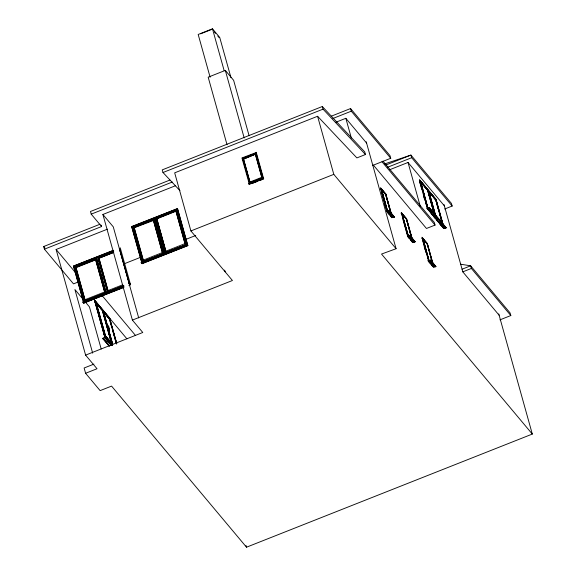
<?xml version="1.0" encoding="UTF-8"?>
<svg xmlns="http://www.w3.org/2000/svg" width="576" height="576" viewBox="0 0 576 576"><rect width="100%" height="100%" fill="white"/><g stroke="black" fill="none" stroke-linecap="round" stroke-linejoin="round"><path stroke-width="0.86" d="M141.559 263.254L187.286 245.153L141.35 263.002L141.235 262.454L186.962 244.354L187.711 245.059M187.286 245.153L186.962 244.354M426.967 208.303L429.307 207.626L446.206 227.88L445.63 228.103L429.026 208.022L427.414 208.339M445.63 228.103L429.026 208.022M123.314 286.963L83.124 302.537L83.009 301.99L123.818 285.833M108.497 329.054A1.051 0.893 -44.5 0 0 108.302 328.457L108.245 328.298A1.051 0.893 -44.5 0 0 108.05 327.708L107.986 327.521A1.051 0.893 -44.5 0 0 107.791 326.93C107.539 326.405 105.444 324.36 107.107 325.282M107.618 325.303L108.634 329.256A1.051 0.893 -44.5 0 0 108.482 328.637L108.425 328.478A1.051 0.893 -44.5 0 0 108.23 327.888L108.166 327.701A1.051 0.893 -44.5 0 0 107.971 327.11L107.093 326.534M386.604 211.234L389.124 210.571L394.387 217.044L393.818 217.267L388.649 210.859L387.05 211.226L392.292 217.613L391.817 215.914M393.818 217.267L388.649 210.859M407.369 236.016L409.882 235.354L415.152 241.826L414.576 242.057L409.406 235.649L407.808 236.016L413.05 242.395L412.574 240.696M414.576 242.057L409.406 235.649M435.341 266.839L430.164 260.431L428.573 260.798L433.814 267.178L435.91 266.609L430.646 260.143L428.126 260.798M186.667 244.555L164.974 252.77L155.29 218.095L165.334 252.936M96.624 258.192L74.498 266.573L84.557 301.435M261.792 177.343L255.326 154.008L243.425 158.724L249.934 182.023L261.828 177.307L255.326 154.008M104.832 334.073L105.307 335.772L111.658 343.08L102.557 310.493L96.43 303.178L95.551 303.523M116.683 343.937L109.742 319.061L103.608 311.746L107.582 326.462M434.426 214.034L427.745 190.116L420.595 182.023M442.872 224.683L435.953 199.908L428.803 191.822M119.628 249.286L119.326 248.839M108.482 327.578L108.763 328.09A1.051 0.907 -35.2 0 1 108.965 328.63M108.468 327.442L108.763 328.09L107.734 327.298M112.219 344.362L105.48 336.312L95.674 301.781L105.35 336.427L112.169 344.57L102.614 309.946L95.674 301.781L94.968 302.191M248.645 183.737L263.138 178.322L248.645 183.737L248.573 183.362L262.865 177.703L263.635 178.488M262.937 178.078L262.865 177.703M153.31 219.946L162.418 252.569L143.136 260.201L134.028 227.585L153.31 219.946L162.31 252.583M185.083 243.857L175.903 211.003L156.622 218.635L165.73 251.258L185.011 243.626L175.903 211.003M107.64 326.628L107.82 326.808M95.522 259.322L104.63 291.953L95.522 259.322L75.852 267.113L84.96 299.736L104.63 291.953M108.605 327.802L108.598 327.845A1.051 0.907 -35.2 0 1 108.828 328.486L108.893 328.673A1.051 0.907 -35.2 0 1 109.087 329.27L109.138 329.429A1.051 0.907 -35.2 0 1 109.332 330.019L109.706 330.12L108.302 326.117M428.76 259.826L423.022 238.867L428.875 259.834L428.155 260.071M108.677 329.234L107.474 325.094M109.195 346.234L103.046 338.897L103.025 338.22L105.221 337.039L111.931 345.046M108.166 327.701L107.863 327.492M100.67 308.707L102.557 310.493M109.742 319.061L106.754 315.972M143.136 260.201L143.51 260.309M165.73 251.258L156.622 218.635M84.96 299.736L75.852 267.113M98.899 257.99L108.007 290.614L98.899 257.99L113.652 252.151M105.48 336.312L104.594 336.686M249.934 182.023L243.425 158.724M432.418 263.218L427.342 244.022L422.453 238.205L422.057 238.356M242.82 158.58L242.59 158.306L249.739 183.355M103.046 338.897L104.897 337.435M427.745 190.116L424.62 186.826M435.953 199.908L436.169 201.744M142.61 261.994L132.696 227.038L154.39 218.815M155.347 218.088L176.983 209.873M426.967 208.015L427.745 207.691L420.17 180.569L419.364 180.77M108.396 326.239L108.871 327.125M108.605 327.643L108.05 327.708M109.57 329.926L109.476 330.221A1.051 0.907 -35.2 0 0 109.274 329.623L109.224 329.465A1.051 0.907 -35.2 0 0 109.138 329.047M230.969 77.688L219.737 37.476L212.472 28.8L198.18 34.459L210.125 77.234M200.606 33.826L212.105 29.275M249.098 135.72L233.633 80.309L225.324 70.394L208.181 77.184L227.03 144.713M175.421 185.76L102.895 214.466L132.394 320.098L232.423 280.505L190.901 230.933L174.679 172.836L317.585 116.266L356.89 157.91L365.465 154.519L364.73 151.877L322.308 106.517L162.252 169.87L162.994 172.512L179.964 190.656M162.994 172.512L323.042 109.152L365.465 154.519M169.92 180.058L90.475 211.5L91.21 214.142L101.592 226.534L44.431 249.163L43.69 246.521L100.022 224.222M331.322 116.165L350.554 108.547L390.002 155.642L390.737 158.278L372.773 165.391M91.21 214.142L172.325 182.03M332.892 118.476L351.288 111.19L390.737 158.278M249.451 184.522L241.934 157.946L256.37 152.46M242.59 158.306L256.068 153.338M249.948 183.118L242.928 158.342L255.83 153.23M243.814 159.106L255.305 154.202M335.801 122.27L345.83 118.303L366.595 143.086M243.634 158.89L255.348 154.253M93.924 364.118L84.125 367.992L85.594 373.277L97.027 368.748L85.608 355.118L56.117 249.487L107.482 229.154M131.659 226.541L177.53 208.613L187.855 245.585L142.128 263.686L131.659 226.541L142.128 263.686M131.803 226.714L177.53 208.613M142.661 261.785L132.898 227.16L153.95 219.06M165.888 251.107L156.902 218.822L175.838 211.262M248.558 183.427L262.85 177.768M248.573 183.362L249.206 183.974L263.491 178.315M249.307 184.349L263.743 178.862M251.834 183.578L257.393 181.375M260.568 180.122L262.951 179.179M123.898 287.417L83.772 303.062L73.447 266.09L113.429 250.265M73.447 266.09L113.573 250.438M113.76 251.028L97.546 257.45L107.46 292.421M107.834 292.082L98.064 257.45L113.652 251.28M99.18 258.17L113.659 252.382M76.104 267.264L95.494 259.632M99.151 258.142L113.695 252.425M190.901 230.933L333.806 174.362L396.086 248.717L381.528 254.059L532.31 434.066L246.506 547.2L111.564 386.1L100.13 390.629L85.594 373.277M78.17 282.01L73.49 283.86L44.431 249.163M123.854 263.93L140.566 257.314M185.695 239.45L195.718 235.476M386.021 164.945L410.933 155.081L451.418 203.407L452.16 206.05L444.679 209.009M132.926 227.311L132.696 227.038L154.159 218.542L163.843 253.217L142.373 261.713L164.074 253.498M164.988 252.612L186.473 244.44M148.514 259.466L150.185 258.804M161.892 254.167L163.57 253.505L153.806 218.887M170.582 250.733L172.253 250.07M176.436 248.414L178.106 247.752M141.228 262.577L186.955 244.476M141.35 263.002L187.078 244.901M142.668 262.656L187.567 244.886M141.984 263.513L187.855 245.585M387.461 167.306L411.674 157.716L452.16 206.05M389.729 169.711L408.031 162.461L444.362 205.834M108.007 290.614L122.76 284.774M84.197 301.097L105.926 292.493L106.308 292.874M123.271 285.739L107.23 292.14L122.63 286.042M111.938 290.462L113.573 289.807M83.002 302.112L123.818 285.955M83.124 302.537L123.934 286.38M83.009 301.99L83.628 302.537L122.774 287.042M123.674 286.956L83.333 302.789M83.772 303.062L123.754 287.237M128.894 285.437L130.565 284.774L120.24 247.802M112.075 345.571L105.372 337.565L104.976 337.716L111.125 345.06L104.983 337.752L94.658 300.78L95.054 300.629L109.591 317.974L116.762 343.469M380.311 188.64L381.103 188.417L387.295 210.607L386.532 210.938M95.638 301.982L95.242 302.141L104.854 336.564M103.471 312.041L109.613 319.198L116.46 343.865M427.565 190.57L428.371 190.361L436.111 199.598L442.973 224.179M109.591 317.974L109.195 318.132L111.874 327.744M109.037 318.751L109.793 318.521L102.859 310.356L112.529 345.096M109.166 318.766L109.562 318.607L102.917 310.673M386.633 210.499L387.353 210.262L381.499 189.295L387.238 210.262M386.719 210.938L387.115 210.78L390.758 215.129M386.705 211.572L387.101 211.414L380.462 187.646L385.877 194.112L391.356 213.746M388.627 211.075L389.124 210.571M401.069 213.43L401.861 213.199L408.06 235.39L407.297 235.721M401.292 213.574L401.695 213.415L406.584 219.24L411.178 236.7M394.315 216.77L391.795 217.426L387.187 211.918M402.084 214.308L408.11 235.051L407.398 235.282M427.097 207.936L427.493 207.778L419.933 180.713L421.02 182.009M427.082 208.721L427.478 208.562L444.089 228.391L427.363 208.152M429.019 208.274L429.595 208.051L446.206 227.88M109.692 341.006L111.449 342.929M85.608 355.118L142.769 332.489L132.394 320.098M407.477 235.721L407.873 235.562L411.523 239.911M382.982 161.172L434.304 222.444L435.038 225.086L426.47 228.478L373.414 165.139M407.462 236.354L407.858 236.196L401.227 212.429L406.634 218.894L412.121 238.529M409.385 235.858L409.882 235.354M421.834 238.212L422.626 237.982L428.818 260.179L428.054 260.503M415.073 241.553L412.56 242.208L407.945 236.707M428.22 261.137L428.623 260.978L421.985 237.218L427.399 243.684L432.878 263.311M430.15 260.64L430.646 260.143M435.83 266.335L433.318 266.998L428.702 261.49M462.06 269.215L470.635 265.817L510.077 312.912L510.818 315.547L499.954 319.853M443.995 204.516L462.794 271.85L471.37 268.459L510.818 315.547M384.775 163.901L410.933 155.081L411.674 157.716M443.974 227.974L446.112 227.542M392.242 217.426L393.833 217.058M412.999 242.208L414.598 241.841M427.608 207.763L419.998 180.518L427.903 189.799L434.765 214.387M436.111 199.598L428.206 190.31L435.341 215.856M444.024 228.168L445.637 227.851M385.877 194.112L380.952 188.388L387.173 210.686L390.917 215.15M406.634 218.894L401.71 213.17L407.873 235.562M427.399 243.684L422.467 237.96L428.638 260.345L432.799 265.32M119.671 249.07L129.355 283.752L119.434 248.782M460.663 264.211L470.635 265.817L471.37 268.459M102.614 309.946L112.169 344.57M105.415 335.729L111.658 343.08M429.307 207.626L429.595 208.051M102.859 310.356L112.658 344.887M187.178 244.836L187.632 245.124L141.905 263.225L141.451 262.937M128.966 283.37L129.355 283.752M130.334 284.314L129.65 283.529L130.414 284.249M186.286 244.181L176.753 209.599L155.29 218.095L155.52 218.369M262.757 177.833L255.838 153.065L263.138 178.322M263.059 178.092L263.542 178.488L248.854 183.982M141.235 262.454L141.977 263.16M107.438 325.771L107.885 326.254M107.885 325.93L107.51 325.26M420.17 180.569L427.903 189.799M422.647 183.953L427.529 189.778M428.796 191.29L433.138 196.474M434.765 198.418L435.852 199.714L440.575 216.626M421.747 183.398L423.468 185.45M430.524 193.882L432.252 195.934M433.397 197.309L435.125 199.361M433.735 215.078L434.844 216.41M429.12 209.722L431.834 212.962M432.914 214.258L434.542 216.202M435.809 217.714L437.436 219.658M441.778 224.834L443.405 226.778M427.536 208.987L443.693 228.55M431.093 213.509L432.238 214.87M433.951 216.922L435.103 218.29M436.817 220.342L437.962 221.71M439.682 223.762L441.396 225.814M381.989 161.748L435.038 225.086M462.794 271.85L499.126 315.23M422.928 239.062L427.212 244.123M383.45 192.06L381.326 189.526L385.69 194.558L390.974 213.617M403.15 215.575L404.215 216.842M423.907 240.358L424.973 241.632M388.937 210.514L394.387 217.044M409.694 235.296L415.152 241.826M430.459 260.078L435.91 266.609M430.164 260.431L435.355 266.63M389.952 213.775L391.01 215.042M409.536 237.384L411.674 239.933M430.834 262.807L432.972 265.356M387.007 211.075L392.198 217.267M407.765 235.858L412.956 242.057M428.53 260.64L433.714 266.839M387.281 212.256L389.009 214.322M390.161 215.698L391.889 217.764M408.038 237.038L409.19 238.421M410.926 240.487L412.654 242.546M428.796 261.828L429.955 263.203M431.107 264.578L432.835 266.645M214.394 32.004L215.532 33.365M217.814 36.086L218.959 37.454M176.854 209.988L155.801 218.095L165.564 252.713M153.461 220.471L134.266 227.722L143.33 260.1M102.895 214.466L113.278 226.858L138.701 317.909M95.674 259.855L76.32 267.516M105.797 292.889L96.026 258.257L74.7 266.702L84.47 301.334M102.024 295.488L135.475 335.419M74.851 266.875L74.498 266.573L84.182 301.262L106.078 292.594L96.394 257.904L105.926 292.493M56.117 249.487L75.722 272.894M93.449 298.886L126.9 338.818M94.658 300.78L102.283 309.917L111.895 344.333L105.25 336.406M96.365 303.444L102.427 310.63M96.286 303.473L99.576 307.397M104.018 312.696L105.113 314.006M43.69 246.521L44.834 247.882M83.29 299.534L74.909 289.526L92.671 353.153M85.529 302.206L89.438 306.878L101.203 349.006M105.307 335.772L107.496 338.393M105.451 338.105L111.038 344.772M103.464 338.414L109.764 346.01M103.025 338.22L108.058 344.225M102.924 338.472L109.073 345.809M108.727 326.909L108.576 326.29M108.965 328.687L109.022 328.874M107.755 326.052L107.87 326.412M106.927 325.102L107.042 325.462M498.758 313.906L532.31 434.066M443.03 224.611L435.974 199.339L419.371 179.518L427.478 208.562M441.043 218.318L442.462 223.394M442.159 222.876L435.809 200.002L428.882 191.786L435.499 215.496M436.644 203.436L439.006 211.903M439.481 213.595L440.186 216.137M440.662 217.829L442.08 222.912M428.947 191.549L435.866 216.324M428.371 190.361L435.478 215.791M427.795 189.821L434.455 213.667M434.376 214.308L427.601 190.21L420.674 181.994L427.687 207.425L420.746 181.75M427.565 190.224L434.189 213.926M419.537 180.871L420.955 185.947M421.43 187.639L422.136 190.174M423.079 193.558L424.973 200.326M425.441 202.018L426.154 204.552M419.602 181.62L420.314 184.176M420.79 185.882L421.502 188.431M423.641 196.099L424.354 198.648M408.031 162.461L420.228 206.143M427.176 243.41L432.727 263.318M427.14 243.799L432.533 263.174M422.532 240.062L423.245 242.618M423.72 244.318L426.096 252.835M424.224 246.787L424.944 249.358M406.418 218.628L411.97 238.529M406.382 219.01L411.847 238.601M411.739 238.406L406.454 219.341L402.163 214.279L408.002 235.044M402.962 219.535L405.338 228.053M405.814 229.759L407.239 234.871M385.654 193.846L391.205 213.746M385.618 194.227L391.09 213.818M390.413 211.918L385.819 194.458L380.93 188.633L387.115 210.78M381.722 193.046L384.098 201.564M384.581 203.27L386.482 210.082M384.502 203.702L385.207 206.208M366.221 141.768L396.086 248.717M350.554 108.547L351.288 111.19M345.83 118.303L351.353 138.074M322.308 106.517L323.042 109.152M317.585 116.266L333.806 174.362M256.226 152.287L263.599 178.697M256.543 155.045L257.026 156.758M225.324 70.394L244.181 137.923M212.472 28.8L224.179 70.726M224.676 270.094L225.158 271.829M177.386 208.44L187.711 245.412M183.362 232.711L183.83 234.403M176.645 209.657L186.329 244.267M246.024 545.479L246.506 547.2M162.655 248.422L163.13 250.114M154.051 218.599L163.692 253.123M101.218 225.216L101.592 226.534M101.585 275.954L102.06 277.646M105.602 290.34L106.078 292.032M109.678 318.499L116.69 343.62M112.349 329.443L115.906 342.194M103.608 311.746L112.709 344.34L108.562 329.846M102.398 310.637L111.334 342.972M96.43 303.178L105.53 335.765M96.761 305.172L97.474 307.721M97.949 309.42L100.325 317.923M100.8 319.622L104.357 332.374M95.054 300.629L105.372 337.565M95.76 303.682L96.948 307.93M97.459 309.614L98.136 312.178M98.64 313.87L100.98 322.38M101.491 324.065L102.168 326.628M102.679 328.32L104.544 335.131M95.04 302.033L104.71 336.686M73.598 266.263L83.916 303.242"/></g></svg>
